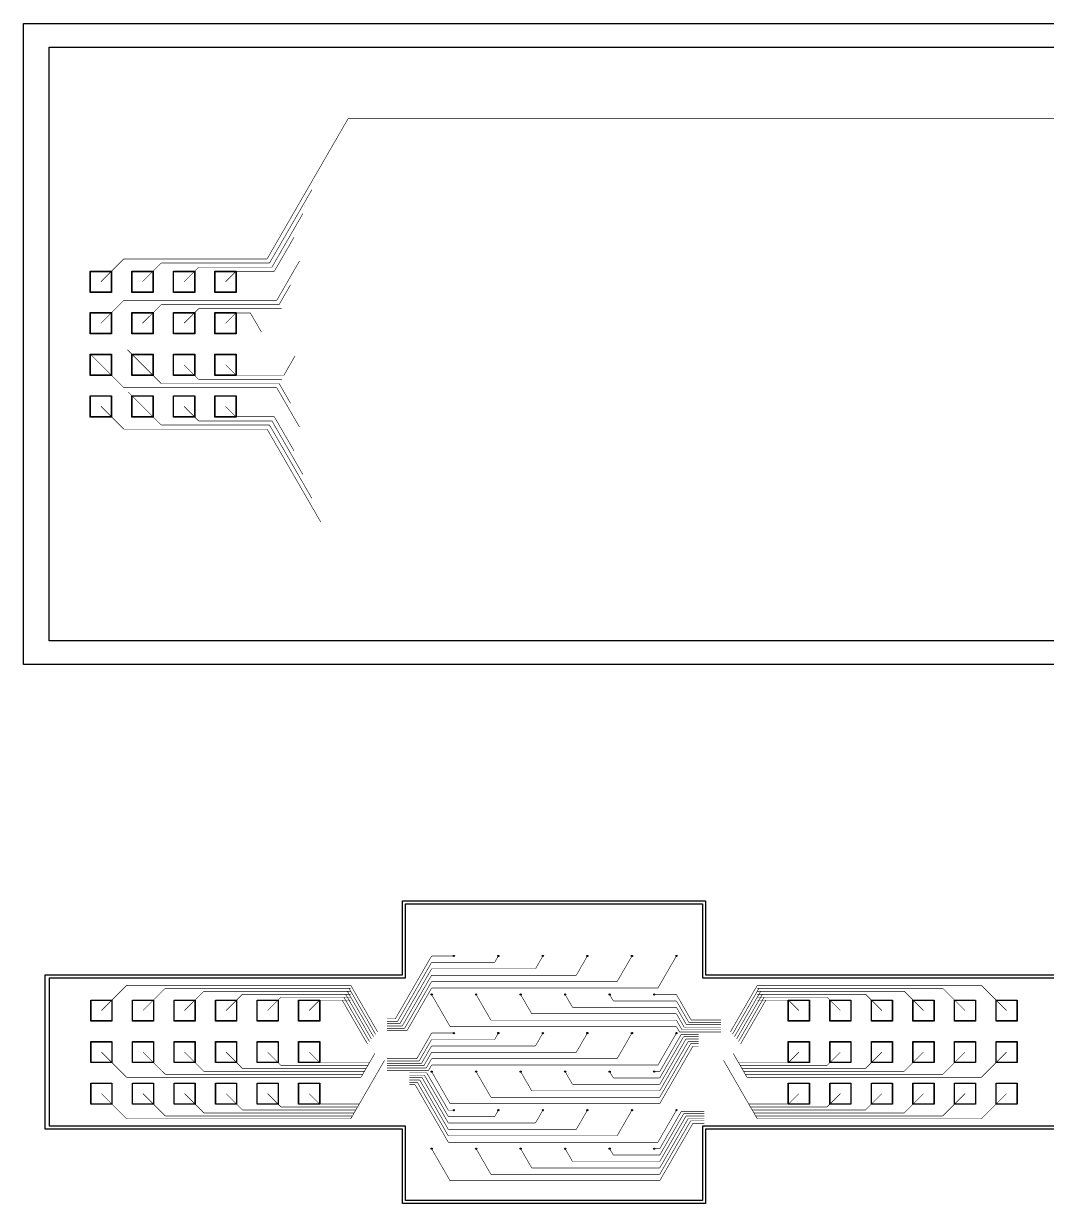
# Model space of a CAD drawing. Header units: metres. Extents: x -54999 to 54999, y -52014 to 54102.
# Drawn here: x -21446 to -4214, y 9211 to 29093 of the extents above; entities that cross this region are included whole.
import ezdxf

# ---------------------------------------------------------------- set-up
doc = ezdxf.new("R2010")
doc.units = ezdxf.units.M
for name, color, linetype in [('eDura_outline_ext', 6, 'Continuous'), ('eDura_outline_int', 6, 'Continuous'), ('etch', 3, 'Continuous'), ('metal', 4, 'Continuous')]:
    doc.layers.add(name, color=color, linetype=linetype)

msp = doc.modelspace()

# ---------------------------------------------------------------- linework, layer by layer
at = {"layer": 'eDura_outline_ext'}
msp.add_lwpolyline([(-1246.427, 18293.055), (-21446.427, 18293.055), (-21446.427, 29093.055), (-1246.427, 29093.055)], dxfattribs=at)
msp.add_lwpolyline([(-9959.865, 13061.36), (-3934.865, 13061.36), (-3934.865, 10461.36), (-9959.865, 10461.36), (-9959.865, 10461.36), (-9959.865, 9211.36), (-15059.865, 9211.36), (-15059.865, 10461.36), (-15059.865, 10461.36), (-21084.865, 10461.36), (-21084.865, 13061.36), (-15059.865, 13061.36), (-15059.865, 13061.36), (-15059.865, 14311.36), (-9959.865, 14311.36), (-9959.865, 13061.36)], close=True, dxfattribs=at)
at = {"layer": 'eDura_outline_int'}
msp.add_lwpolyline([(-1018.487, 18693.055), (-21018.487, 18693.055), (-21018.487, 28693.055), (-1018.487, 28693.055)], dxfattribs=at)
msp.add_lwpolyline([(-10009.865, 13011.36), (-4009.865, 13011.36), (-4009.865, 10511.36), (-10009.865, 10511.36), (-10009.865, 10511.36), (-10009.865, 9261.36), (-15009.865, 9261.36), (-15009.865, 10511.36), (-15009.865, 10511.36), (-21009.865, 10511.36), (-21009.865, 13011.36), (-15009.865, 13011.36), (-15009.865, 13011.36), (-15009.865, 14261.36), (-10009.865, 14261.36), (-10009.865, 13011.36)], close=True, dxfattribs=at)
at = {"layer": 'etch'}
for points in [[(-20318.487, 24918.055), (-19968.487, 24918.055), (-19968.487, 24568.055), (-20318.487, 24568.055), (-20318.487, 24918.055)], [(-19618.487, 24918.055), (-19268.487, 24918.055), (-19268.487, 24568.055), (-19618.487, 24568.055), (-19618.487, 24918.055)], [(-18918.487, 24918.055), (-18568.487, 24918.055), (-18568.487, 24568.055), (-18918.487, 24568.055), (-18918.487, 24918.055)], [(-18218.487, 24918.055), (-17868.487, 24918.055), (-17868.487, 24568.055), (-18218.487, 24568.055), (-18218.487, 24918.055)], [(-20318.487, 24218.055), (-19968.487, 24218.055), (-19968.487, 23868.055), (-20318.487, 23868.055), (-20318.487, 24218.055)], [(-19618.487, 24218.055), (-19268.487, 24218.055), (-19268.487, 23868.055), (-19618.487, 23868.055), (-19618.487, 24218.055)], [(-18918.487, 24218.055), (-18568.487, 24218.055), (-18568.487, 23868.055), (-18918.487, 23868.055), (-18918.487, 24218.055)], [(-18218.487, 24218.055), (-17868.487, 24218.055), (-17868.487, 23868.055), (-18218.487, 23868.055), (-18218.487, 24218.055)], [(-20318.487, 23518.055), (-19968.487, 23518.055), (-19968.487, 23168.055), (-20318.487, 23168.055), (-20318.487, 23518.055)], [(-19618.487, 23518.055), (-19268.487, 23518.055), (-19268.487, 23168.055), (-19618.487, 23168.055), (-19618.487, 23518.055)], [(-18918.487, 23518.055), (-18568.487, 23518.055), (-18568.487, 23168.055), (-18918.487, 23168.055), (-18918.487, 23518.055)], [(-18218.487, 23518.055), (-17868.487, 23518.055), (-17868.487, 23168.055), (-18218.487, 23168.055), (-18218.487, 23518.055)], [(-20318.487, 22818.055), (-19968.487, 22818.055), (-19968.487, 22468.055), (-20318.487, 22468.055), (-20318.487, 22818.055)], [(-19618.487, 22818.055), (-19268.487, 22818.055), (-19268.487, 22468.055), (-19618.487, 22468.055), (-19618.487, 22818.055)], [(-18918.487, 22818.055), (-18568.487, 22818.055), (-18568.487, 22468.055), (-18918.487, 22468.055), (-18918.487, 22818.055)], [(-18218.487, 22818.055), (-17868.487, 22818.055), (-17868.487, 22468.055), (-18218.487, 22468.055), (-18218.487, 22818.055)], [(-20309.865, 12636.36), (-19959.865, 12636.36), (-19959.865, 12286.36), (-20309.865, 12286.36), (-20309.865, 12636.36)], [(-19609.865, 12636.36), (-19259.865, 12636.36), (-19259.865, 12286.36), (-19609.865, 12286.36), (-19609.865, 12636.36)], [(-18909.865, 12636.36), (-18559.865, 12636.36), (-18559.865, 12286.36), (-18909.865, 12286.36), (-18909.865, 12636.36)], [(-18209.865, 12636.36), (-17859.865, 12636.36), (-17859.865, 12286.36), (-18209.865, 12286.36), (-18209.865, 12636.36)], [(-17509.865, 12636.36), (-17159.865, 12636.36), (-17159.865, 12286.36), (-17509.865, 12286.36), (-17509.865, 12636.36)], [(-16809.865, 12636.36), (-16459.865, 12636.36), (-16459.865, 12286.36), (-16809.865, 12286.36), (-16809.865, 12636.36)], [(-8559.865, 12636.36), (-8209.865, 12636.36), (-8209.865, 12286.36), (-8559.865, 12286.36), (-8559.865, 12636.36)], [(-7859.865, 12636.36), (-7509.865, 12636.36), (-7509.865, 12286.36), (-7859.865, 12286.36), (-7859.865, 12636.36)], [(-7159.865, 12636.36), (-6809.865, 12636.36), (-6809.865, 12286.36), (-7159.865, 12286.36), (-7159.865, 12636.36)], [(-6459.865, 12636.36), (-6109.865, 12636.36), (-6109.865, 12286.36), (-6459.865, 12286.36), (-6459.865, 12636.36)], [(-5759.865, 12636.36), (-5409.865, 12636.36), (-5409.865, 12286.36), (-5759.865, 12286.36), (-5759.865, 12636.36)], [(-5059.865, 12636.36), (-4709.865, 12636.36), (-4709.865, 12286.36), (-5059.865, 12286.36), (-5059.865, 12636.36)], [(-20309.865, 11936.36), (-19959.865, 11936.36), (-19959.865, 11586.36), (-20309.865, 11586.36), (-20309.865, 11936.36)], [(-19609.865, 11936.36), (-19259.865, 11936.36), (-19259.865, 11586.36), (-19609.865, 11586.36), (-19609.865, 11936.36)], [(-18909.865, 11936.36), (-18559.865, 11936.36), (-18559.865, 11586.36), (-18909.865, 11586.36), (-18909.865, 11936.36)], [(-18209.865, 11936.36), (-17859.865, 11936.36), (-17859.865, 11586.36), (-18209.865, 11586.36), (-18209.865, 11936.36)], [(-17509.865, 11936.36), (-17159.865, 11936.36), (-17159.865, 11586.36), (-17509.865, 11586.36), (-17509.865, 11936.36)], [(-16809.865, 11936.36), (-16459.865, 11936.36), (-16459.865, 11586.36), (-16809.865, 11586.36), (-16809.865, 11936.36)], [(-8559.865, 11936.36), (-8209.865, 11936.36), (-8209.865, 11586.36), (-8559.865, 11586.36), (-8559.865, 11936.36)], [(-7859.865, 11936.36), (-7509.865, 11936.36), (-7509.865, 11586.36), (-7859.865, 11586.36), (-7859.865, 11936.36)], [(-7159.865, 11936.36), (-6809.865, 11936.36), (-6809.865, 11586.36), (-7159.865, 11586.36), (-7159.865, 11936.36)], [(-6459.865, 11936.36), (-6109.865, 11936.36), (-6109.865, 11586.36), (-6459.865, 11586.36), (-6459.865, 11936.36)], [(-5759.865, 11936.36), (-5409.865, 11936.36), (-5409.865, 11586.36), (-5759.865, 11586.36), (-5759.865, 11936.36)], [(-5059.865, 11936.36), (-4709.865, 11936.36), (-4709.865, 11586.36), (-5059.865, 11586.36), (-5059.865, 11936.36)], [(-20309.865, 11236.36), (-19959.865, 11236.36), (-19959.865, 10886.36), (-20309.865, 10886.36), (-20309.865, 11236.36)], [(-19609.865, 11236.36), (-19259.865, 11236.36), (-19259.865, 10886.36), (-19609.865, 10886.36), (-19609.865, 11236.36)], [(-18909.865, 11236.36), (-18559.865, 11236.36), (-18559.865, 10886.36), (-18909.865, 10886.36), (-18909.865, 11236.36)], [(-18209.865, 11236.36), (-17859.865, 11236.36), (-17859.865, 10886.36), (-18209.865, 10886.36), (-18209.865, 11236.36)], [(-17509.865, 11236.36), (-17159.865, 11236.36), (-17159.865, 10886.36), (-17509.865, 10886.36), (-17509.865, 11236.36)], [(-16809.865, 11236.36), (-16459.865, 11236.36), (-16459.865, 10886.36), (-16809.865, 10886.36), (-16809.865, 11236.36)], [(-8559.865, 11236.36), (-8209.865, 11236.36), (-8209.865, 10886.36), (-8559.865, 10886.36), (-8559.865, 11236.36)], [(-7859.865, 11236.36), (-7509.865, 11236.36), (-7509.865, 10886.36), (-7859.865, 10886.36), (-7859.865, 11236.36)], [(-7159.865, 11236.36), (-6809.865, 11236.36), (-6809.865, 10886.36), (-7159.865, 10886.36), (-7159.865, 11236.36)], [(-6459.865, 11236.36), (-6109.865, 11236.36), (-6109.865, 10886.36), (-6459.865, 10886.36), (-6459.865, 11236.36)], [(-5759.865, 11236.36), (-5409.865, 11236.36), (-5409.865, 10886.36), (-5759.865, 10886.36), (-5759.865, 11236.36)], [(-5059.865, 11236.36), (-4709.865, 11236.36), (-4709.865, 10886.36), (-5059.865, 10886.36), (-5059.865, 11236.36)]]:
    msp.add_lwpolyline(points, close=True, dxfattribs=at)
for centre in [(-14197.365, 13380.601), (-13447.365, 13380.601), (-12697.365, 13380.601), (-11947.365, 13380.601), (-11197.365, 13380.601), (-10447.365, 13380.601), (-14572.365, 12731.082), (-13822.365, 12731.082), (-13072.365, 12731.082), (-12322.365, 12731.082), (-11572.365, 12731.082), (-10822.365, 12731.082), (-14197.365, 12081.563), (-13447.365, 12081.563), (-12697.365, 12081.563), (-11947.365, 12081.563), (-11197.365, 12081.563), (-10447.365, 12081.563), (-14572.365, 11432.044), (-13822.365, 11432.044), (-13072.365, 11432.044), (-12322.365, 11432.044), (-11572.365, 11432.044), (-10822.365, 11432.044), (-14197.365, 10782.525), (-13447.365, 10782.525), (-12697.365, 10782.525), (-11947.365, 10782.525), (-11197.365, 10782.525), (-10447.365, 10782.525), (-14572.365, 10133.005), (-13822.365, 10133.005), (-13072.365, 10133.005), (-12322.365, 10133.005), (-11572.365, 10133.005), (-10822.365, 10133.005)]:
    msp.add_circle(centre, 5, dxfattribs=at)
at = {"layer": 'metal'}
for points in [[(-17343.487, 25128.055, 10, 10, 0), (-15978.053, 27493.055, 10, 10, 0)], [(121.597, 27493.055, 10, 10, 0), (-15978.053, 27493.055, 10, 10, 0)], [(-17303.072, 25058.055, 10, 10, 0), (-16590.045, 26293.055, 10, 10, 0)], [(-17262.658, 24988.055, 10, 10, 0), (-16740.156, 25893.055, 10, 10, 0)], [(-17222.243, 24918.055, 10, 10, 0), (-16890.267, 25493.055, 10, 10, 0)], [(-20143.487, 24743.055, 10, 10, 0), (-19758.487, 25128.055, 10, 10, 0)], [(-19758.487, 25128.055, 10, 10, 0), (-17343.487, 25128.055, 10, 10, 0)], [(-19443.487, 24743.055, 10, 10, 0), (-19128.487, 25058.055, 10, 10, 0)], [(-19128.487, 25058.055, 10, 10, 0), (-17343.487, 25058.055, 10, 10, 0)], [(-17343.487, 25128.055, 10, 10, 0), (-17343.487, 25128.055, 10, 10, 0)], [(-17343.487, 25058.055, 10, 10, 0), (-17303.072, 25058.055, 10, 10, 0)], [(-17181.829, 24428.055, 10, 10, 0), (-16797.891, 25093.055, 10, 10, 0)], [(-18743.487, 24743.055, 10, 10, 0), (-18498.487, 24988.055, 10, 10, 0)], [(-18498.487, 24988.055, 10, 10, 0), (-17343.487, 24988.055, 10, 10, 0)], [(-18043.487, 24743.055, 10, 10, 0), (-17868.487, 24918.055, 10, 10, 0)], [(-17868.487, 24918.055, 10, 10, 0), (-17343.487, 24918.055, 10, 10, 0)], [(-17343.487, 24988.055, 10, 10, 0), (-17262.658, 24988.055, 10, 10, 0)], [(-17343.487, 24918.055, 10, 10, 0), (-17222.243, 24918.055, 10, 10, 0)], [(-17141.414, 24358.055, 10, 10, 0), (-16948.002, 24693.055, 10, 10, 0)], [(-20143.487, 24043.055, 10, 10, 0), (-19758.487, 24428.055, 10, 10, 0)], [(-19758.487, 24428.055, 10, 10, 0), (-17343.487, 24428.055, 10, 10, 0)], [(-19443.487, 24043.055, 10, 10, 0), (-19128.487, 24358.055, 10, 10, 0)], [(-19128.487, 24358.055, 10, 10, 0), (-17343.487, 24358.055, 10, 10, 0)], [(-18743.487, 24043.055, 10, 10, 0), (-18498.487, 24288.055, 10, 10, 0)], [(-18498.487, 24288.055, 10, 10, 0), (-17343.487, 24288.055, 10, 10, 0)], [(-17343.487, 24428.055, 10, 10, 0), (-17181.829, 24428.055, 10, 10, 0)], [(-17343.487, 24358.055, 10, 10, 0), (-17141.414, 24358.055, 10, 10, 0)], [(-17343.487, 24288.055, 10, 10, 0), (-17101, 24288.055, 10, 10, 0)], [(-17101, 24288.055, 10, 10, 0), (-17098.113, 24293.055, 10, 10, 0)], [(-18043.487, 24043.055, 10, 10, 0), (-17868.487, 24218.055, 10, 10, 0)], [(-17868.487, 24218.055, 10, 10, 0), (-17626.389, 24218.055, 10, 10, 0)], [(-17626.389, 24218.055, 10, 10, 0), (-17438.75, 23893.055, 10, 10, 0)], [(-17626.389, 24218.055, 10, 10, 0), (-17626.389, 24218.055, 10, 10, 0)], [(-20318.487, 23518.055, 10, 10, 0), (-19758.487, 22958.055, 10, 10, 0)], [(-19695.993, 23595.561, 10, 10, 0), (-19128.487, 23028.055, 10, 10, 0)], [(-17060.585, 23168.055, 10, 10, 0), (-16872.946, 23493.055, 10, 10, 0)], [(-18743.487, 23343.055, 10, 10, 0), (-18498.487, 23098.055, 10, 10, 0)], [(-18043.487, 23343.055, 10, 10, 0), (-17868.487, 23168.055, 10, 10, 0)], [(-18498.487, 23098.055, 10, 10, 0), (-17343.487, 23098.055, 10, 10, 0)], [(-17868.487, 23168.055, 10, 10, 0), (-17343.487, 23168.055, 10, 10, 0)], [(-17343.487, 23168.055, 10, 10, 0), (-17060.585, 23168.055, 10, 10, 0)], [(-17343.487, 23098.055, 10, 10, 0), (-17101, 23098.055, 10, 10, 0)], [(-17101, 23098.055, 10, 10, 0), (-17098.113, 23093.055, 10, 10, 0)], [(-19758.487, 22958.055, 10, 10, 0), (-17343.487, 22958.055, 10, 10, 0)], [(-19683.77, 22883.338, 10, 10, 0), (-19128.487, 22328.055, 10, 10, 0)], [(-19128.487, 23028.055, 10, 10, 0), (-17343.487, 23028.055, 10, 10, 0)], [(-17343.487, 23028.055, 10, 10, 0), (-17141.414, 23028.055, 10, 10, 0)], [(-17343.487, 22958.055, 10, 10, 0), (-17181.829, 22958.055, 10, 10, 0)], [(-17181.829, 22958.055, 10, 10, 0), (-16797.891, 22293.055, 10, 10, 0)], [(-17141.414, 23028.055, 10, 10, 0), (-16948.002, 22693.055, 10, 10, 0)], [(-20143.487, 22643.055, 10, 10, 0), (-19758.487, 22258.055, 10, 10, 0)], [(-18743.487, 22643.055, 10, 10, 0), (-18498.487, 22398.055, 10, 10, 0)], [(-18043.487, 22643.055, 10, 10, 0), (-17868.487, 22468.055, 10, 10, 0)], [(-17868.487, 22468.055, 10, 10, 0), (-17343.487, 22468.055, 10, 10, 0)], [(-17343.487, 22468.055, 10, 10, 0), (-17222.243, 22468.055, 10, 10, 0)], [(-17222.243, 22468.055, 10, 10, 0), (-16890.267, 21893.055, 10, 10, 0)], [(-19128.487, 22328.055, 10, 10, 0), (-17343.487, 22328.055, 10, 10, 0)], [(-18498.487, 22398.055, 10, 10, 0), (-17343.487, 22398.055, 10, 10, 0)], [(-17343.487, 22398.055, 10, 10, 0), (-17262.658, 22398.055, 10, 10, 0)], [(-17343.487, 22328.055, 10, 10, 0), (-17303.072, 22328.055, 10, 10, 0)], [(-17303.072, 22328.055, 10, 10, 0), (-16590.045, 21093.055, 10, 10, 0)], [(-17262.658, 22398.055, 10, 10, 0), (-16740.156, 21493.055, 10, 10, 0)], [(-19758.487, 22258.055, 10, 10, 0), (-17343.487, 22258.055, 10, 10, 0)], [(-17343.487, 22258.055, 10, 10, 0), (-16439.934, 20693.055, 10, 10, 0)], [(-17343.487, 22258.055, 10, 10, 0), (-17343.487, 22258.055, 10, 10, 0)], [(-14572.365, 13380.601, 10, 10, 0), (-15183.801, 12321.563, 10, 10, 0)], [(-14197.365, 13380.601, 10, 10, 0), (-14572.365, 13380.601, 10, 10, 0)], [(-14197.365, 13380.601, 10, 10, 0), (-14197.365, 13380.601, 10, 10, 0)], [(-13447.365, 13380.601, 10, 10, 0), (-13509.719, 13272.601, 10, 10, 0)], [(-12697.365, 13380.601, 10, 10, 0), (-12822.073, 13164.601, 10, 10, 0)], [(-11947.365, 13380.601, 10, 10, 0), (-12134.426, 13056.601, 10, 10, 0)], [(-11197.365, 13380.601, 10, 10, 0), (-11446.78, 12948.601, 10, 10, 0)], [(-10447.365, 13380.601, 10, 10, 0), (-10759.134, 12840.601, 10, 10, 0)], [(-14572.365, 13272.601, 10, 10, 0), (-15144.541, 12281.563, 10, 10, 0)], [(-14572.365, 13164.601, 10, 10, 0), (-15105.281, 12241.563, 10, 10, 0)], [(-13509.719, 13272.601, 10, 10, 0), (-14572.365, 13272.601, 10, 10, 0)], [(-12822.073, 13164.601, 10, 10, 0), (-14572.365, 13164.601, 10, 10, 0)], [(-14572.365, 13056.601, 10, 10, 0), (-15066.021, 12201.563, 10, 10, 0)], [(-14572.365, 12948.601, 10, 10, 0), (-15026.762, 12161.563, 10, 10, 0)], [(-12134.426, 13056.601, 10, 10, 0), (-14572.365, 13056.601, 10, 10, 0)], [(-11446.78, 12948.601, 10, 10, 0), (-14572.365, 12948.601, 10, 10, 0)], [(-20134.865, 12461.36, 10, 10, 0), (-19709.865, 12886.36, 10, 10, 0)], [(-19709.865, 12886.36, 10, 10, 0), (-15934.865, 12886.36, 10, 10, 0)], [(-19434.865, 12461.36, 10, 10, 0), (-19059.865, 12836.36, 10, 10, 0)], [(-19059.865, 12836.36, 10, 10, 0), (-15934.865, 12836.36, 10, 10, 0)], [(-18734.865, 12461.36, 10, 10, 0), (-18409.865, 12786.36, 10, 10, 0)], [(-18409.865, 12786.36, 10, 10, 0), (-15934.865, 12786.36, 10, 10, 0)], [(-18034.865, 12461.36, 10, 10, 0), (-17759.865, 12736.36, 10, 10, 0)], [(-17759.865, 12736.36, 10, 10, 0), (-15934.865, 12736.36, 10, 10, 0)], [(-16021.467, 12736.36, 10, 10, 0), (-15585.568, 11981.36, 10, 10, 0)], [(-15934.865, 12736.36, 10, 10, 0), (-16021.467, 12736.36, 10, 10, 0)], [(-15992.6, 12786.36, 10, 10, 0), (-15550.927, 12021.36, 10, 10, 0)], [(-15934.865, 12786.36, 10, 10, 0), (-15992.6, 12786.36, 10, 10, 0)], [(-15963.732, 12836.36, 10, 10, 0), (-15516.286, 12061.36, 10, 10, 0)], [(-15934.865, 12836.36, 10, 10, 0), (-15963.732, 12836.36, 10, 10, 0)], [(-15934.865, 12886.36, 10, 10, 0), (-15481.645, 12101.36, 10, 10, 0)], [(-15934.865, 12886.36, 10, 10, 0), (-15934.865, 12886.36, 10, 10, 0)], [(-14572.365, 12840.601, 10, 10, 0), (-14987.502, 12121.563, 10, 10, 0)], [(-10759.134, 12840.601, 10, 10, 0), (-14572.365, 12840.601, 10, 10, 0)], [(-14572.365, 12731.082, 10, 10, 0), (-14260.596, 12191.082, 10, 10, 0)], [(-13822.365, 12731.082, 10, 10, 0), (-13572.95, 12299.082, 10, 10, 0)], [(-13072.365, 12731.082, 10, 10, 0), (-12885.303, 12407.082, 10, 10, 0)], [(-12322.365, 12731.082, 10, 10, 0), (-12197.657, 12515.082, 10, 10, 0)], [(-11572.365, 12731.082, 10, 10, 0), (-11510.011, 12623.082, 10, 10, 0)], [(-10822.365, 12731.082, 10, 10, 0), (-10822.365, 12731.082, 10, 10, 0)], [(-10822.365, 12731.082, 10, 10, 0), (-10447.365, 12731.082, 10, 10, 0)], [(-10447.365, 12731.082, 10, 10, 0), (-10199.382, 12301.563, 10, 10, 0)], [(-9084.865, 12886.36, 10, 10, 0), (-9538.085, 12101.36, 10, 10, 0)], [(-9055.997, 12836.36, 10, 10, 0), (-9503.444, 12061.36, 10, 10, 0)], [(-9027.13, 12786.36, 10, 10, 0), (-9468.803, 12021.36, 10, 10, 0)], [(-8998.262, 12736.36, 10, 10, 0), (-9434.162, 11981.36, 10, 10, 0)], [(-5309.865, 12886.36, 10, 10, 0), (-9084.865, 12886.36, 10, 10, 0)], [(-9084.865, 12886.36, 10, 10, 0), (-9084.865, 12886.36, 10, 10, 0)], [(-5959.865, 12836.36, 10, 10, 0), (-9084.865, 12836.36, 10, 10, 0)], [(-9084.865, 12836.36, 10, 10, 0), (-9055.997, 12836.36, 10, 10, 0)], [(-6609.865, 12786.36, 10, 10, 0), (-9084.865, 12786.36, 10, 10, 0)], [(-9084.865, 12786.36, 10, 10, 0), (-9027.13, 12786.36, 10, 10, 0)], [(-7259.865, 12736.36, 10, 10, 0), (-9084.865, 12736.36, 10, 10, 0)], [(-9084.865, 12736.36, 10, 10, 0), (-8998.262, 12736.36, 10, 10, 0)], [(-6984.865, 12461.36, 10, 10, 0), (-7259.865, 12736.36, 10, 10, 0)], [(-6284.865, 12461.36, 10, 10, 0), (-6609.865, 12786.36, 10, 10, 0)], [(-5584.865, 12461.36, 10, 10, 0), (-5959.865, 12836.36, 10, 10, 0)], [(-4884.865, 12461.36, 10, 10, 0), (-5309.865, 12886.36, 10, 10, 0)], [(-17334.865, 12461.36, 10, 10, 0), (-17109.865, 12686.36, 10, 10, 0)], [(-17109.865, 12686.36, 10, 10, 0), (-15934.865, 12686.36, 10, 10, 0)], [(-16634.865, 12461.36, 10, 10, 0), (-16459.865, 12636.36, 10, 10, 0)], [(-16459.865, 12636.36, 10, 10, 0), (-15934.865, 12636.36, 10, 10, 0)], [(-16079.202, 12636.36, 10, 10, 0), (-15654.85, 11901.36, 10, 10, 0)], [(-15934.865, 12636.36, 10, 10, 0), (-16079.202, 12636.36, 10, 10, 0)], [(-16050.335, 12686.36, 10, 10, 0), (-15620.209, 11941.36, 10, 10, 0)], [(-15934.865, 12686.36, 10, 10, 0), (-16050.335, 12686.36, 10, 10, 0)], [(-11510.011, 12623.082, 10, 10, 0), (-10447.365, 12623.082, 10, 10, 0)], [(-10447.365, 12623.082, 10, 10, 0), (-10238.642, 12261.563, 10, 10, 0)], [(-8969.395, 12686.36, 10, 10, 0), (-9399.521, 11941.36, 10, 10, 0)], [(-8940.527, 12636.36, 10, 10, 0), (-9364.88, 11901.36, 10, 10, 0)], [(-7909.865, 12686.36, 10, 10, 0), (-9084.865, 12686.36, 10, 10, 0)], [(-9084.865, 12686.36, 10, 10, 0), (-8969.395, 12686.36, 10, 10, 0)], [(-8559.865, 12636.36, 10, 10, 0), (-9084.865, 12636.36, 10, 10, 0)], [(-9084.865, 12636.36, 10, 10, 0), (-8940.527, 12636.36, 10, 10, 0)], [(-8384.865, 12461.36, 10, 10, 0), (-8559.865, 12636.36, 10, 10, 0)], [(-7684.865, 12461.36, 10, 10, 0), (-7909.865, 12686.36, 10, 10, 0)], [(-12885.303, 12407.082, 10, 10, 0), (-10447.365, 12407.082, 10, 10, 0)], [(-12197.657, 12515.082, 10, 10, 0), (-10447.365, 12515.082, 10, 10, 0)], [(-10447.365, 12515.082, 10, 10, 0), (-10277.902, 12221.563, 10, 10, 0)], [(-10447.365, 12407.082, 10, 10, 0), (-10317.161, 12181.563, 10, 10, 0)], [(-15183.801, 12321.563, 10, 10, 0), (-15322.365, 12321.563, 10, 10, 0)], [(-15144.541, 12281.563, 10, 10, 0), (-15322.365, 12281.563, 10, 10, 0)], [(-15105.281, 12241.563, 10, 10, 0), (-15322.365, 12241.563, 10, 10, 0)], [(-15066.021, 12201.563, 10, 10, 0), (-15322.365, 12201.563, 10, 10, 0)], [(-15026.762, 12161.563, 10, 10, 0), (-15322.365, 12161.563, 10, 10, 0)], [(-14260.596, 12191.082, 10, 10, 0), (-10447.365, 12191.082, 10, 10, 0)], [(-13572.95, 12299.082, 10, 10, 0), (-10447.365, 12299.082, 10, 10, 0)], [(-10447.365, 12299.082, 10, 10, 0), (-10356.421, 12141.563, 10, 10, 0)], [(-10447.365, 12191.082, 10, 10, 0), (-10395.681, 12101.563, 10, 10, 0)], [(-10356.421, 12141.563, 10, 10, 0), (-9697.365, 12141.563, 10, 10, 0)], [(-10317.161, 12181.563, 10, 10, 0), (-9697.365, 12181.563, 10, 10, 0)], [(-10277.902, 12221.563, 10, 10, 0), (-9697.365, 12221.563, 10, 10, 0)], [(-10238.642, 12261.563, 10, 10, 0), (-9697.365, 12261.563, 10, 10, 0)], [(-10199.382, 12301.563, 10, 10, 0), (-9697.365, 12301.563, 10, 10, 0)], [(-14987.502, 12121.563, 10, 10, 0), (-15322.365, 12121.563, 10, 10, 0)], [(-14572.365, 12081.563, 10, 10, 0), (-14820.348, 11652.044, 10, 10, 0)], [(-14572.365, 11973.563, 10, 10, 0), (-14781.088, 11612.044, 10, 10, 0)], [(-14197.365, 12081.563, 10, 10, 0), (-14572.365, 12081.563, 10, 10, 0)], [(-13509.719, 11973.563, 10, 10, 0), (-14572.365, 11973.563, 10, 10, 0)], [(-14197.365, 12081.563, 10, 10, 0), (-14197.365, 12081.563, 10, 10, 0)], [(-13447.365, 12081.563, 10, 10, 0), (-13509.719, 11973.563, 10, 10, 0)], [(-12697.365, 12081.563, 10, 10, 0), (-12822.073, 11865.563, 10, 10, 0)], [(-11947.365, 12081.563, 10, 10, 0), (-12134.426, 11757.563, 10, 10, 0)], [(-11197.365, 12081.563, 10, 10, 0), (-11446.78, 11649.563, 10, 10, 0)], [(-10447.365, 12081.563, 10, 10, 0), (-10759.134, 11541.563, 10, 10, 0)], [(-10728.615, 11432.044, 10, 10, 0), (-10365.162, 12061.563, 10, 10, 0)], [(-10728.615, 11324.044, 10, 10, 0), (-10325.902, 12021.563, 10, 10, 0)], [(-10728.615, 11216.044, 10, 10, 0), (-10286.642, 11981.563, 10, 10, 0)], [(-10728.615, 11108.044, 10, 10, 0), (-10247.382, 11941.563, 10, 10, 0)], [(-10395.681, 12101.563, 10, 10, 0), (-9697.365, 12101.563, 10, 10, 0)], [(-10365.162, 12061.563, 10, 10, 0), (-10072.365, 12061.563, 10, 10, 0)], [(-10325.902, 12021.563, 10, 10, 0), (-10072.365, 12021.563, 10, 10, 0)], [(-10286.642, 11981.563, 10, 10, 0), (-10072.365, 11981.563, 10, 10, 0)], [(-10247.382, 11941.563, 10, 10, 0), (-10072.365, 11941.563, 10, 10, 0)], [(-20134.865, 11761.36, 10, 10, 0), (-19709.865, 11336.36, 10, 10, 0)], [(-19434.865, 11761.36, 10, 10, 0), (-19059.865, 11386.36, 10, 10, 0)], [(-18734.865, 11761.36, 10, 10, 0), (-18409.865, 11436.36, 10, 10, 0)], [(-18034.865, 11761.36, 10, 10, 0), (-17759.865, 11486.36, 10, 10, 0)], [(-17334.865, 11761.36, 10, 10, 0), (-17109.865, 11536.36, 10, 10, 0)], [(-16634.865, 11761.36, 10, 10, 0), (-16459.865, 11586.36, 10, 10, 0)], [(-15703.925, 11436.36, 10, 10, 0), (-15527.833, 11741.36, 10, 10, 0)], [(-14572.365, 11865.563, 10, 10, 0), (-14741.828, 11572.044, 10, 10, 0)], [(-14572.365, 11757.563, 10, 10, 0), (-14702.568, 11532.044, 10, 10, 0)], [(-12822.073, 11865.563, 10, 10, 0), (-14572.365, 11865.563, 10, 10, 0)], [(-12134.426, 11757.563, 10, 10, 0), (-14572.365, 11757.563, 10, 10, 0)], [(-10728.615, 11000.044, 10, 10, 0), (-10208.123, 11901.563, 10, 10, 0)], [(-10728.615, 10892.044, 10, 10, 0), (-10168.863, 11861.563, 10, 10, 0)], [(-10208.123, 11901.563, 10, 10, 0), (-10072.365, 11901.563, 10, 10, 0)], [(-10168.863, 11861.563, 10, 10, 0), (-10072.365, 11861.563, 10, 10, 0)], [(-9315.805, 11436.36, 10, 10, 0), (-9491.897, 11741.36, 10, 10, 0)], [(-8384.865, 11761.36, 10, 10, 0), (-8559.865, 11586.36, 10, 10, 0)], [(-7684.865, 11761.36, 10, 10, 0), (-7909.865, 11536.36, 10, 10, 0)], [(-6984.865, 11761.36, 10, 10, 0), (-7259.865, 11486.36, 10, 10, 0)], [(-6284.865, 11761.36, 10, 10, 0), (-6609.865, 11436.36, 10, 10, 0)], [(-5584.865, 11761.36, 10, 10, 0), (-5959.865, 11386.36, 10, 10, 0)], [(-4884.865, 11761.36, 10, 10, 0), (-5309.865, 11336.36, 10, 10, 0)], [(-17109.865, 11536.36, 10, 10, 0), (-15934.865, 11536.36, 10, 10, 0)], [(-16459.865, 11586.36, 10, 10, 0), (-15934.865, 11586.36, 10, 10, 0)], [(-15934.865, 11586.36, 10, 10, 0), (-15617.322, 11586.36, 10, 10, 0)], [(-15934.865, 11536.36, 10, 10, 0), (-15646.19, 11536.36, 10, 10, 0)], [(-15848.262, 10786.36, 10, 10, 0), (-15412.363, 11541.36, 10, 10, 0)], [(-15819.395, 10836.36, 10, 10, 0), (-15389.269, 11581.36, 10, 10, 0)], [(-15790.527, 10886.36, 10, 10, 0), (-15366.175, 11621.36, 10, 10, 0)], [(-15761.66, 11336.36, 10, 10, 0), (-15574.021, 11661.36, 10, 10, 0)], [(-15732.792, 11386.36, 10, 10, 0), (-15550.927, 11701.36, 10, 10, 0)], [(-15646.19, 11536.36, 10, 10, 0), (-15646.19, 11536.36, 10, 10, 0)], [(-15617.322, 11586.36, 10, 10, 0), (-15617.322, 11586.36, 10, 10, 0)], [(-14820.348, 11652.044, 10, 10, 0), (-15322.365, 11652.044, 10, 10, 0)], [(-14781.088, 11612.044, 10, 10, 0), (-15322.365, 11612.044, 10, 10, 0)], [(-14741.828, 11572.044, 10, 10, 0), (-15322.365, 11572.044, 10, 10, 0)], [(-14702.568, 11532.044, 10, 10, 0), (-15322.365, 11532.044, 10, 10, 0)], [(-14572.365, 11649.563, 10, 10, 0), (-14663.309, 11492.044, 10, 10, 0)], [(-14572.365, 11541.563, 10, 10, 0), (-14624.049, 11452.044, 10, 10, 0)], [(-11446.78, 11649.563, 10, 10, 0), (-14572.365, 11649.563, 10, 10, 0)], [(-10759.134, 11541.563, 10, 10, 0), (-14572.365, 11541.563, 10, 10, 0)], [(-9229.202, 10886.36, 10, 10, 0), (-9653.555, 11621.36, 10, 10, 0)], [(-9200.335, 10836.36, 10, 10, 0), (-9630.461, 11581.36, 10, 10, 0)], [(-9171.467, 10786.36, 10, 10, 0), (-9607.367, 11541.36, 10, 10, 0)], [(-9286.937, 11386.36, 10, 10, 0), (-9468.803, 11701.36, 10, 10, 0)], [(-9258.07, 11336.36, 10, 10, 0), (-9445.709, 11661.36, 10, 10, 0)], [(-9402.408, 11586.36, 10, 10, 0), (-9402.408, 11586.36, 10, 10, 0)], [(-9084.865, 11586.36, 10, 10, 0), (-9402.408, 11586.36, 10, 10, 0)], [(-9373.54, 11536.36, 10, 10, 0), (-9373.54, 11536.36, 10, 10, 0)], [(-9084.865, 11536.36, 10, 10, 0), (-9373.54, 11536.36, 10, 10, 0)], [(-8559.865, 11586.36, 10, 10, 0), (-9084.865, 11586.36, 10, 10, 0)], [(-7909.865, 11536.36, 10, 10, 0), (-9084.865, 11536.36, 10, 10, 0)], [(-19709.865, 11336.36, 10, 10, 0), (-15934.865, 11336.36, 10, 10, 0)], [(-19059.865, 11386.36, 10, 10, 0), (-15934.865, 11386.36, 10, 10, 0)], [(-18409.865, 11436.36, 10, 10, 0), (-15934.865, 11436.36, 10, 10, 0)], [(-17759.865, 11486.36, 10, 10, 0), (-15934.865, 11486.36, 10, 10, 0)], [(-15934.865, 11486.36, 10, 10, 0), (-15675.057, 11486.36, 10, 10, 0)], [(-15934.865, 11436.36, 10, 10, 0), (-15703.925, 11436.36, 10, 10, 0)], [(-15934.865, 10636.36, 10, 10, 0), (-15481.645, 11421.36, 10, 10, 0)], [(-15934.865, 11386.36, 10, 10, 0), (-15732.792, 11386.36, 10, 10, 0)], [(-15934.865, 11336.36, 10, 10, 0), (-15761.66, 11336.36, 10, 10, 0)], [(-15905.997, 10686.36, 10, 10, 0), (-15458.551, 11461.36, 10, 10, 0)], [(-15877.13, 10736.36, 10, 10, 0), (-15435.457, 11501.36, 10, 10, 0)], [(-15675.057, 11486.36, 10, 10, 0), (-15675.057, 11486.36, 10, 10, 0)], [(-14663.309, 11492.044, 10, 10, 0), (-15322.365, 11492.044, 10, 10, 0)], [(-14624.049, 11452.044, 10, 10, 0), (-15322.365, 11452.044, 10, 10, 0)], [(-14654.568, 11412.044, 10, 10, 0), (-14947.365, 11412.044, 10, 10, 0)], [(-14693.828, 11372.044, 10, 10, 0), (-14947.365, 11372.044, 10, 10, 0)], [(-14733.088, 11332.044, 10, 10, 0), (-14947.365, 11332.044, 10, 10, 0)], [(-14291.115, 10566.525, 10, 10, 0), (-14733.088, 11332.044, 10, 10, 0)], [(-14291.115, 10674.525, 10, 10, 0), (-14693.828, 11372.044, 10, 10, 0)], [(-14291.115, 10782.525, 10, 10, 0), (-14654.568, 11412.044, 10, 10, 0)], [(-14572.365, 11432.044, 10, 10, 0), (-14260.596, 10892.044, 10, 10, 0)], [(-13822.365, 11432.044, 10, 10, 0), (-13572.95, 11000.044, 10, 10, 0)], [(-13072.365, 11432.044, 10, 10, 0), (-12885.303, 11108.044, 10, 10, 0)], [(-12322.365, 11432.044, 10, 10, 0), (-12197.657, 11216.044, 10, 10, 0)], [(-11572.365, 11432.044, 10, 10, 0), (-11510.011, 11324.044, 10, 10, 0)], [(-10822.365, 11432.044, 10, 10, 0), (-10822.365, 11432.044, 10, 10, 0)], [(-10822.365, 11432.044, 10, 10, 0), (-10728.615, 11432.044, 10, 10, 0)], [(-9142.6, 10736.36, 10, 10, 0), (-9584.273, 11501.36, 10, 10, 0)], [(-9113.732, 10686.36, 10, 10, 0), (-9561.179, 11461.36, 10, 10, 0)], [(-9084.865, 10636.36, 10, 10, 0), (-9538.085, 11421.36, 10, 10, 0)], [(-9344.673, 11486.36, 10, 10, 0), (-9344.673, 11486.36, 10, 10, 0)], [(-9084.865, 11486.36, 10, 10, 0), (-9344.673, 11486.36, 10, 10, 0)], [(-9084.865, 11436.36, 10, 10, 0), (-9315.805, 11436.36, 10, 10, 0)], [(-9084.865, 11386.36, 10, 10, 0), (-9286.937, 11386.36, 10, 10, 0)], [(-9084.865, 11336.36, 10, 10, 0), (-9258.07, 11336.36, 10, 10, 0)], [(-7259.865, 11486.36, 10, 10, 0), (-9084.865, 11486.36, 10, 10, 0)], [(-6609.865, 11436.36, 10, 10, 0), (-9084.865, 11436.36, 10, 10, 0)], [(-5959.865, 11386.36, 10, 10, 0), (-9084.865, 11386.36, 10, 10, 0)], [(-5309.865, 11336.36, 10, 10, 0), (-9084.865, 11336.36, 10, 10, 0)], [(-14772.347, 11292.044, 10, 10, 0), (-14947.365, 11292.044, 10, 10, 0)], [(-14811.607, 11252.044, 10, 10, 0), (-14947.365, 11252.044, 10, 10, 0)], [(-14850.867, 11212.044, 10, 10, 0), (-14947.365, 11212.044, 10, 10, 0)], [(-14291.115, 10242.525, 10, 10, 0), (-14850.867, 11212.044, 10, 10, 0)], [(-14291.115, 10350.525, 10, 10, 0), (-14811.607, 11252.044, 10, 10, 0)], [(-14291.115, 10458.525, 10, 10, 0), (-14772.347, 11292.044, 10, 10, 0)], [(-12197.657, 11216.044, 10, 10, 0), (-10728.615, 11216.044, 10, 10, 0)], [(-11510.011, 11324.044, 10, 10, 0), (-10728.615, 11324.044, 10, 10, 0)], [(-20134.865, 11061.36, 10, 10, 0), (-19709.865, 10636.36, 10, 10, 0)], [(-19434.865, 11061.36, 10, 10, 0), (-19059.865, 10686.36, 10, 10, 0)], [(-18734.865, 11061.36, 10, 10, 0), (-18409.865, 10736.36, 10, 10, 0)], [(-18034.865, 11061.36, 10, 10, 0), (-17759.865, 10786.36, 10, 10, 0)], [(-17334.865, 11061.36, 10, 10, 0), (-17109.865, 10836.36, 10, 10, 0)], [(-16634.865, 11061.36, 10, 10, 0), (-16459.865, 10886.36, 10, 10, 0)], [(-13572.95, 11000.044, 10, 10, 0), (-10728.615, 11000.044, 10, 10, 0)], [(-12885.303, 11108.044, 10, 10, 0), (-10728.615, 11108.044, 10, 10, 0)], [(-8384.865, 11061.36, 10, 10, 0), (-8559.865, 10886.36, 10, 10, 0)], [(-7684.865, 11061.36, 10, 10, 0), (-7909.865, 10836.36, 10, 10, 0)], [(-6984.865, 11061.36, 10, 10, 0), (-7259.865, 10786.36, 10, 10, 0)], [(-6284.865, 11061.36, 10, 10, 0), (-6609.865, 10736.36, 10, 10, 0)], [(-5584.865, 11061.36, 10, 10, 0), (-5959.865, 10686.36, 10, 10, 0)], [(-4884.865, 11061.36, 10, 10, 0), (-5309.865, 10636.36, 10, 10, 0)], [(-18409.865, 10736.36, 10, 10, 0), (-15934.865, 10736.36, 10, 10, 0)], [(-17759.865, 10786.36, 10, 10, 0), (-15934.865, 10786.36, 10, 10, 0)], [(-17109.865, 10836.36, 10, 10, 0), (-15934.865, 10836.36, 10, 10, 0)], [(-16459.865, 10886.36, 10, 10, 0), (-15934.865, 10886.36, 10, 10, 0)], [(-15934.865, 10886.36, 10, 10, 0), (-15790.527, 10886.36, 10, 10, 0)], [(-15934.865, 10836.36, 10, 10, 0), (-15819.395, 10836.36, 10, 10, 0)], [(-15934.865, 10786.36, 10, 10, 0), (-15848.262, 10786.36, 10, 10, 0)], [(-15934.865, 10736.36, 10, 10, 0), (-15877.13, 10736.36, 10, 10, 0)], [(-14197.365, 10782.525, 10, 10, 0), (-14291.115, 10782.525, 10, 10, 0)], [(-14260.596, 10892.044, 10, 10, 0), (-10728.615, 10892.044, 10, 10, 0)], [(-14197.365, 10782.525, 10, 10, 0), (-14197.365, 10782.525, 10, 10, 0)], [(-13447.365, 10782.525, 10, 10, 0), (-13509.719, 10674.525, 10, 10, 0)], [(-12697.365, 10782.525, 10, 10, 0), (-12822.073, 10566.525, 10, 10, 0)], [(-11947.365, 10782.525, 10, 10, 0), (-12134.426, 10458.525, 10, 10, 0)], [(-11197.365, 10782.525, 10, 10, 0), (-11446.78, 10350.525, 10, 10, 0)], [(-10447.365, 10782.525, 10, 10, 0), (-10759.134, 10242.525, 10, 10, 0)], [(-10728.615, 10133.005, 10, 10, 0), (-10365.162, 10762.525, 10, 10, 0)], [(-10365.162, 10762.525, 10, 10, 0), (-9978.615, 10762.525, 10, 10, 0)], [(-9084.865, 10886.36, 10, 10, 0), (-9229.202, 10886.36, 10, 10, 0)], [(-9084.865, 10836.36, 10, 10, 0), (-9200.335, 10836.36, 10, 10, 0)], [(-9084.865, 10786.36, 10, 10, 0), (-9171.467, 10786.36, 10, 10, 0)], [(-9084.865, 10736.36, 10, 10, 0), (-9142.6, 10736.36, 10, 10, 0)], [(-8559.865, 10886.36, 10, 10, 0), (-9084.865, 10886.36, 10, 10, 0)], [(-7909.865, 10836.36, 10, 10, 0), (-9084.865, 10836.36, 10, 10, 0)], [(-7259.865, 10786.36, 10, 10, 0), (-9084.865, 10786.36, 10, 10, 0)], [(-6609.865, 10736.36, 10, 10, 0), (-9084.865, 10736.36, 10, 10, 0)], [(-19709.865, 10636.36, 10, 10, 0), (-15934.865, 10636.36, 10, 10, 0)], [(-19059.865, 10686.36, 10, 10, 0), (-15934.865, 10686.36, 10, 10, 0)], [(-15934.865, 10686.36, 10, 10, 0), (-15905.997, 10686.36, 10, 10, 0)], [(-15934.865, 10636.36, 10, 10, 0), (-15934.865, 10636.36, 10, 10, 0)], [(-13509.719, 10674.525, 10, 10, 0), (-14291.115, 10674.525, 10, 10, 0)], [(-12822.073, 10566.525, 10, 10, 0), (-14291.115, 10566.525, 10, 10, 0)], [(-10728.615, 10025.005, 10, 10, 0), (-10325.902, 10722.525, 10, 10, 0)], [(-10728.615, 9917.005, 10, 10, 0), (-10286.642, 10682.525, 10, 10, 0)], [(-10728.615, 9809.005, 10, 10, 0), (-10247.382, 10642.525, 10, 10, 0)], [(-10728.615, 9701.005, 10, 10, 0), (-10208.123, 10602.525, 10, 10, 0)], [(-10728.615, 9593.005, 10, 10, 0), (-10168.863, 10562.525, 10, 10, 0)], [(-10325.902, 10722.525, 10, 10, 0), (-9978.615, 10722.525, 10, 10, 0)], [(-10286.642, 10682.525, 10, 10, 0), (-9978.615, 10682.525, 10, 10, 0)], [(-10247.382, 10642.525, 10, 10, 0), (-9978.615, 10642.525, 10, 10, 0)], [(-10208.123, 10602.525, 10, 10, 0), (-9978.615, 10602.525, 10, 10, 0)], [(-10168.863, 10562.525, 10, 10, 0), (-9978.615, 10562.525, 10, 10, 0)], [(-9084.865, 10686.36, 10, 10, 0), (-9113.732, 10686.36, 10, 10, 0)], [(-5959.865, 10686.36, 10, 10, 0), (-9084.865, 10686.36, 10, 10, 0)], [(-5309.865, 10636.36, 10, 10, 0), (-9084.865, 10636.36, 10, 10, 0)], [(-9084.865, 10636.36, 10, 10, 0), (-9084.865, 10636.36, 10, 10, 0)], [(-12134.426, 10458.525, 10, 10, 0), (-14291.115, 10458.525, 10, 10, 0)], [(-11446.78, 10350.525, 10, 10, 0), (-14291.115, 10350.525, 10, 10, 0)], [(-10759.134, 10242.525, 10, 10, 0), (-14291.115, 10242.525, 10, 10, 0)], [(-14572.365, 10133.005, 10, 10, 0), (-14260.596, 9593.005, 10, 10, 0)], [(-13822.365, 10133.005, 10, 10, 0), (-13572.95, 9701.005, 10, 10, 0)], [(-13072.365, 10133.005, 10, 10, 0), (-12885.303, 9809.005, 10, 10, 0)], [(-12322.365, 10133.005, 10, 10, 0), (-12197.657, 9917.005, 10, 10, 0)], [(-11572.365, 10133.005, 10, 10, 0), (-11510.011, 10025.005, 10, 10, 0)], [(-11510.011, 10025.005, 10, 10, 0), (-10728.615, 10025.005, 10, 10, 0)], [(-10822.365, 10133.005, 10, 10, 0), (-10822.365, 10133.005, 10, 10, 0)], [(-10822.365, 10133.005, 10, 10, 0), (-10728.615, 10133.005, 10, 10, 0)], [(-12885.303, 9809.005, 10, 10, 0), (-10728.615, 9809.005, 10, 10, 0)], [(-12197.657, 9917.005, 10, 10, 0), (-10728.615, 9917.005, 10, 10, 0)], [(-14260.596, 9593.005, 10, 10, 0), (-10728.615, 9593.005, 10, 10, 0)], [(-13572.95, 9701.005, 10, 10, 0), (-10728.615, 9701.005, 10, 10, 0)]]:
    msp.add_lwpolyline(points, format="xyseb", dxfattribs=at)
for points in [[(-20323.487, 24923.055), (-19963.487, 24923.055), (-19963.487, 24563.055), (-20323.487, 24563.055), (-20323.487, 24923.055)], [(-19623.487, 24923.055), (-19263.487, 24923.055), (-19263.487, 24563.055), (-19623.487, 24563.055), (-19623.487, 24923.055)], [(-18923.487, 24923.055), (-18563.487, 24923.055), (-18563.487, 24563.055), (-18923.487, 24563.055), (-18923.487, 24923.055)], [(-18223.487, 24923.055), (-17863.487, 24923.055), (-17863.487, 24563.055), (-18223.487, 24563.055), (-18223.487, 24923.055)], [(-20323.487, 24223.055), (-19963.487, 24223.055), (-19963.487, 23863.055), (-20323.487, 23863.055), (-20323.487, 24223.055)], [(-19623.487, 24223.055), (-19263.487, 24223.055), (-19263.487, 23863.055), (-19623.487, 23863.055), (-19623.487, 24223.055)], [(-18923.487, 24223.055), (-18563.487, 24223.055), (-18563.487, 23863.055), (-18923.487, 23863.055), (-18923.487, 24223.055)], [(-18223.487, 24223.055), (-17863.487, 24223.055), (-17863.487, 23863.055), (-18223.487, 23863.055), (-18223.487, 24223.055)], [(-20323.487, 23523.055), (-19963.487, 23523.055), (-19963.487, 23163.055), (-20323.487, 23163.055), (-20323.487, 23523.055)], [(-19623.487, 23523.055), (-19263.487, 23523.055), (-19263.487, 23163.055), (-19623.487, 23163.055), (-19623.487, 23523.055)], [(-18923.487, 23523.055), (-18563.487, 23523.055), (-18563.487, 23163.055), (-18923.487, 23163.055), (-18923.487, 23523.055)], [(-18223.487, 23523.055), (-17863.487, 23523.055), (-17863.487, 23163.055), (-18223.487, 23163.055), (-18223.487, 23523.055)], [(-20323.487, 22823.055), (-19963.487, 22823.055), (-19963.487, 22463.055), (-20323.487, 22463.055), (-20323.487, 22823.055)], [(-19623.487, 22823.055), (-19263.487, 22823.055), (-19263.487, 22463.055), (-19623.487, 22463.055), (-19623.487, 22823.055)], [(-18923.487, 22823.055), (-18563.487, 22823.055), (-18563.487, 22463.055), (-18923.487, 22463.055), (-18923.487, 22823.055)], [(-18223.487, 22823.055), (-17863.487, 22823.055), (-17863.487, 22463.055), (-18223.487, 22463.055), (-18223.487, 22823.055)], [(-20312.365, 12638.86), (-19957.365, 12638.86), (-19957.365, 12283.86), (-20312.365, 12283.86), (-20312.365, 12638.86)], [(-19612.365, 12638.86), (-19257.365, 12638.86), (-19257.365, 12283.86), (-19612.365, 12283.86), (-19612.365, 12638.86)], [(-18912.365, 12638.86), (-18557.365, 12638.86), (-18557.365, 12283.86), (-18912.365, 12283.86), (-18912.365, 12638.86)], [(-18212.365, 12638.86), (-17857.365, 12638.86), (-17857.365, 12283.86), (-18212.365, 12283.86), (-18212.365, 12638.86)], [(-17512.365, 12638.86), (-17157.365, 12638.86), (-17157.365, 12283.86), (-17512.365, 12283.86), (-17512.365, 12638.86)], [(-16812.365, 12638.86), (-16457.365, 12638.86), (-16457.365, 12283.86), (-16812.365, 12283.86), (-16812.365, 12638.86)], [(-8562.365, 12638.86), (-8207.365, 12638.86), (-8207.365, 12283.86), (-8562.365, 12283.86), (-8562.365, 12638.86)], [(-7862.365, 12638.86), (-7507.365, 12638.86), (-7507.365, 12283.86), (-7862.365, 12283.86), (-7862.365, 12638.86)], [(-7162.365, 12638.86), (-6807.365, 12638.86), (-6807.365, 12283.86), (-7162.365, 12283.86), (-7162.365, 12638.86)], [(-6462.365, 12638.86), (-6107.365, 12638.86), (-6107.365, 12283.86), (-6462.365, 12283.86), (-6462.365, 12638.86)], [(-5762.365, 12638.86), (-5407.365, 12638.86), (-5407.365, 12283.86), (-5762.365, 12283.86), (-5762.365, 12638.86)], [(-5062.365, 12638.86), (-4707.365, 12638.86), (-4707.365, 12283.86), (-5062.365, 12283.86), (-5062.365, 12638.86)], [(-20312.365, 11938.86), (-19957.365, 11938.86), (-19957.365, 11583.86), (-20312.365, 11583.86), (-20312.365, 11938.86)], [(-19612.365, 11938.86), (-19257.365, 11938.86), (-19257.365, 11583.86), (-19612.365, 11583.86), (-19612.365, 11938.86)], [(-18912.365, 11938.86), (-18557.365, 11938.86), (-18557.365, 11583.86), (-18912.365, 11583.86), (-18912.365, 11938.86)], [(-18212.365, 11938.86), (-17857.365, 11938.86), (-17857.365, 11583.86), (-18212.365, 11583.86), (-18212.365, 11938.86)], [(-17512.365, 11938.86), (-17157.365, 11938.86), (-17157.365, 11583.86), (-17512.365, 11583.86), (-17512.365, 11938.86)], [(-16812.365, 11938.86), (-16457.365, 11938.86), (-16457.365, 11583.86), (-16812.365, 11583.86), (-16812.365, 11938.86)], [(-8562.365, 11938.86), (-8207.365, 11938.86), (-8207.365, 11583.86), (-8562.365, 11583.86), (-8562.365, 11938.86)], [(-7862.365, 11938.86), (-7507.365, 11938.86), (-7507.365, 11583.86), (-7862.365, 11583.86), (-7862.365, 11938.86)], [(-7162.365, 11938.86), (-6807.365, 11938.86), (-6807.365, 11583.86), (-7162.365, 11583.86), (-7162.365, 11938.86)], [(-6462.365, 11938.86), (-6107.365, 11938.86), (-6107.365, 11583.86), (-6462.365, 11583.86), (-6462.365, 11938.86)], [(-5762.365, 11938.86), (-5407.365, 11938.86), (-5407.365, 11583.86), (-5762.365, 11583.86), (-5762.365, 11938.86)], [(-5062.365, 11938.86), (-4707.365, 11938.86), (-4707.365, 11583.86), (-5062.365, 11583.86), (-5062.365, 11938.86)], [(-20312.365, 11238.86), (-19957.365, 11238.86), (-19957.365, 10883.86), (-20312.365, 10883.86), (-20312.365, 11238.86)], [(-19612.365, 11238.86), (-19257.365, 11238.86), (-19257.365, 10883.86), (-19612.365, 10883.86), (-19612.365, 11238.86)], [(-18912.365, 11238.86), (-18557.365, 11238.86), (-18557.365, 10883.86), (-18912.365, 10883.86), (-18912.365, 11238.86)], [(-18212.365, 11238.86), (-17857.365, 11238.86), (-17857.365, 10883.86), (-18212.365, 10883.86), (-18212.365, 11238.86)], [(-17512.365, 11238.86), (-17157.365, 11238.86), (-17157.365, 10883.86), (-17512.365, 10883.86), (-17512.365, 11238.86)], [(-16812.365, 11238.86), (-16457.365, 11238.86), (-16457.365, 10883.86), (-16812.365, 10883.86), (-16812.365, 11238.86)], [(-8562.365, 11238.86), (-8207.365, 11238.86), (-8207.365, 10883.86), (-8562.365, 10883.86), (-8562.365, 11238.86)], [(-7862.365, 11238.86), (-7507.365, 11238.86), (-7507.365, 10883.86), (-7862.365, 10883.86), (-7862.365, 11238.86)], [(-7162.365, 11238.86), (-6807.365, 11238.86), (-6807.365, 10883.86), (-7162.365, 10883.86), (-7162.365, 11238.86)], [(-6462.365, 11238.86), (-6107.365, 11238.86), (-6107.365, 10883.86), (-6462.365, 10883.86), (-6462.365, 11238.86)], [(-5762.365, 11238.86), (-5407.365, 11238.86), (-5407.365, 10883.86), (-5762.365, 10883.86), (-5762.365, 11238.86)], [(-5062.365, 11238.86), (-4707.365, 11238.86), (-4707.365, 10883.86), (-5062.365, 10883.86), (-5062.365, 11238.86)]]:
    msp.add_lwpolyline(points, close=True, dxfattribs=at)
for centre in [(-14197.365, 13380.601), (-13447.365, 13380.601), (-12697.365, 13380.601), (-11947.365, 13380.601), (-11197.365, 13380.601), (-10447.365, 13380.601), (-14572.365, 12731.082), (-13822.365, 12731.082), (-13072.365, 12731.082), (-12322.365, 12731.082), (-11572.365, 12731.082), (-10822.365, 12731.082), (-14197.365, 12081.563), (-13447.365, 12081.563), (-12697.365, 12081.563), (-11947.365, 12081.563), (-11197.365, 12081.563), (-10447.365, 12081.563), (-14572.365, 11432.044), (-13822.365, 11432.044), (-13072.365, 11432.044), (-12322.365, 11432.044), (-11572.365, 11432.044), (-10822.365, 11432.044), (-14197.365, 10782.525), (-13447.365, 10782.525), (-12697.365, 10782.525), (-11947.365, 10782.525), (-11197.365, 10782.525), (-10447.365, 10782.525), (-14572.365, 10133.005), (-13822.365, 10133.005), (-13072.365, 10133.005), (-12322.365, 10133.005), (-11572.365, 10133.005), (-10822.365, 10133.005)]:
    msp.add_circle(centre, 10, dxfattribs=at)

doc.saveas('drawing.dxf')
